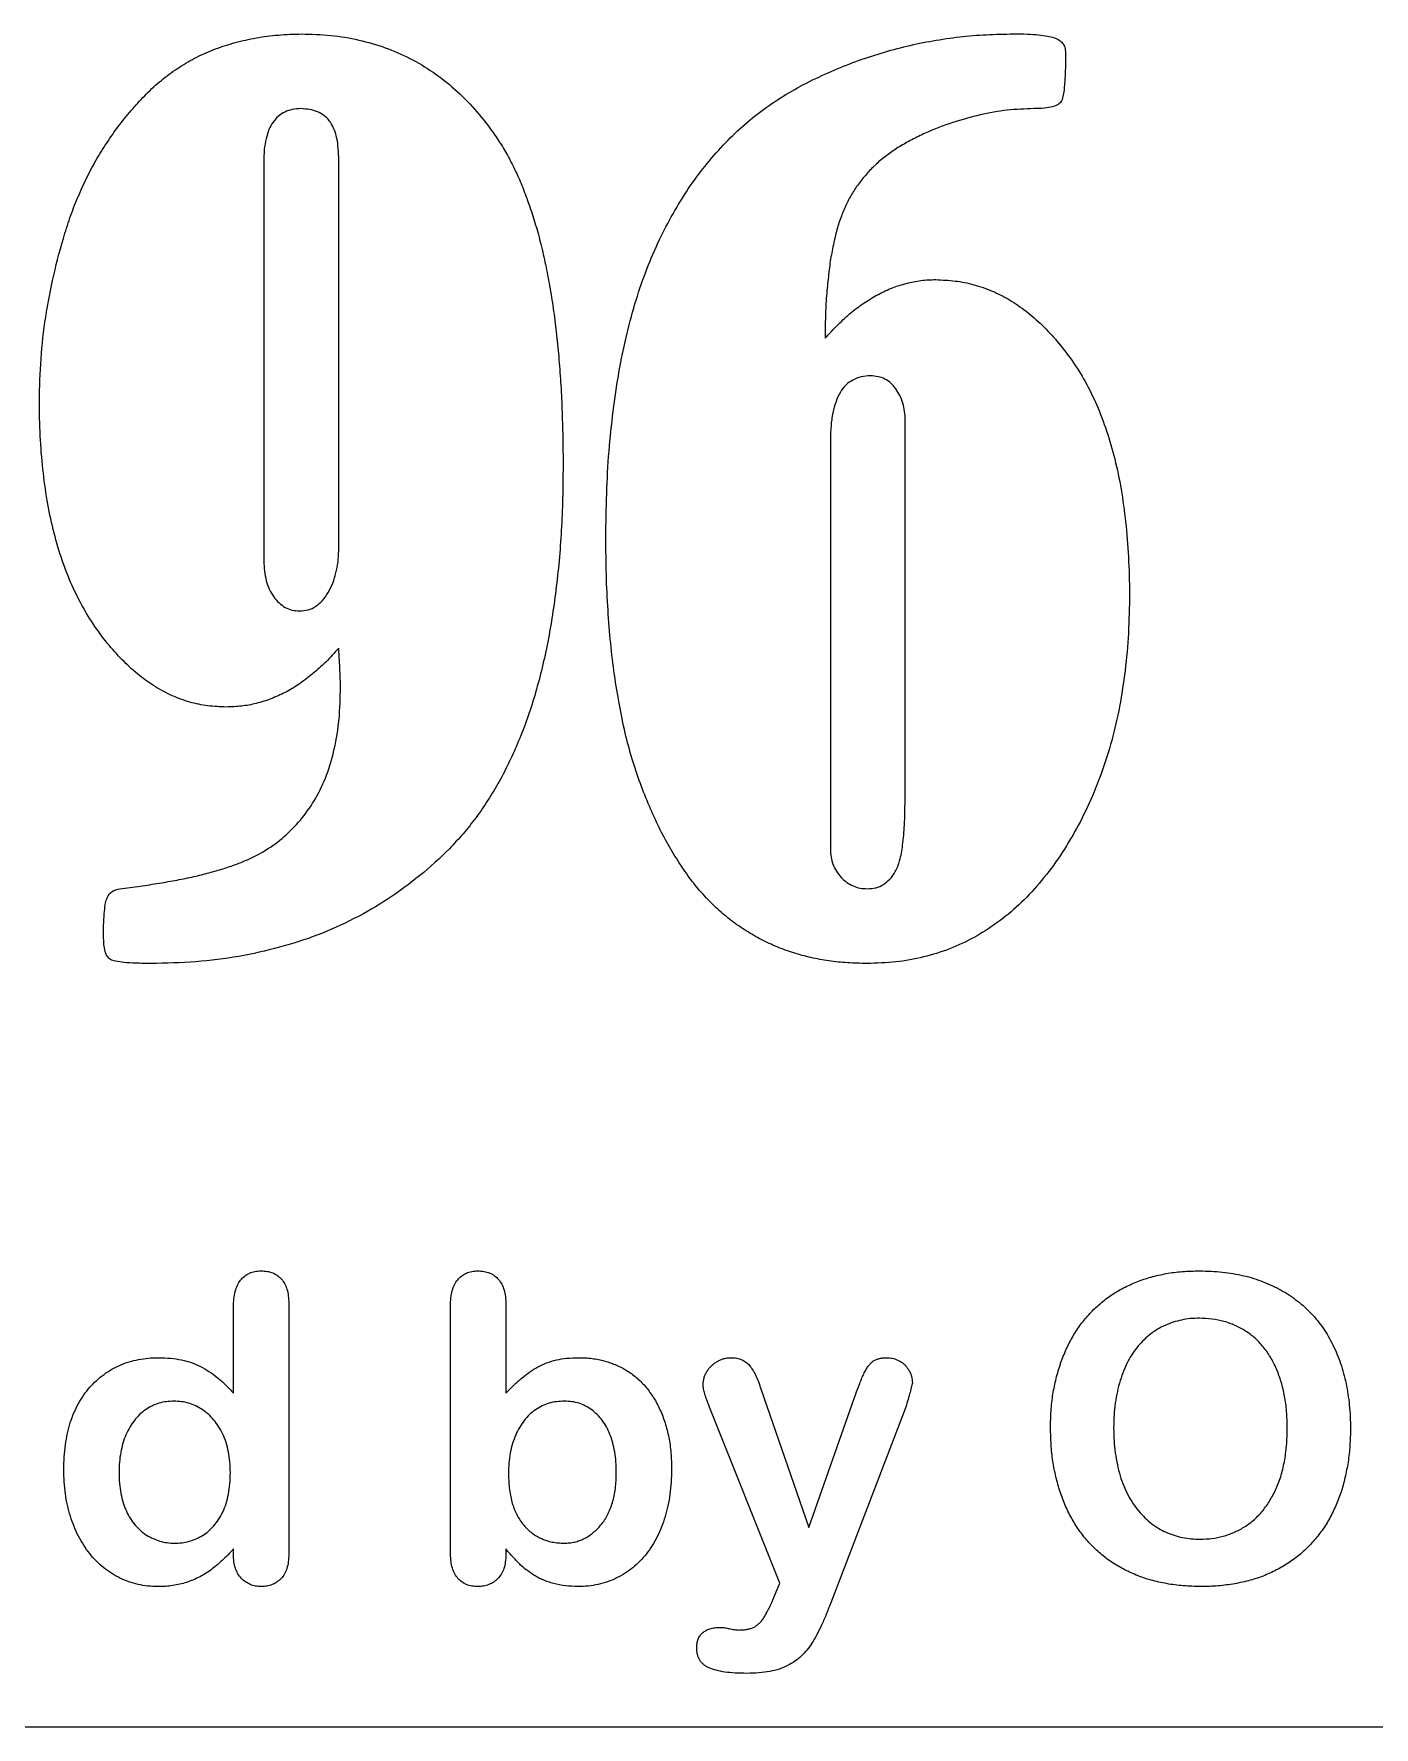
# Model space of a CAD drawing. Header units: millimetres. Extents: x 0 to 90, y 0 to 50.
# Drawn here: x 16.41 to 27.31, y 22.68 to 36.45 of the extents above; entities that cross this region are included whole.
import ezdxf

# ---------------------------------------------------------------- set-up
doc = ezdxf.new("R2010")
doc.units = ezdxf.units.MM

msp = doc.modelspace()

# ---------------------------------------------------------------- linework, layer by layer
at = {"color": 7, "linetype": 'Continuous', "lineweight": 25}
for p, q in [((18.282, 35.409), (18.282, 32.165)), ((18.891, 32.247), (18.891, 35.45)), ((23.498, 30.217), (23.498, 33.307)), ((22.89, 33.136), (22.89, 29.822)), ((18.035, 25.393), (18.035, 26.093)), ((18.485, 26.123), (18.485, 24.084)), ((19.801, 24.084), (19.801, 26.103)), ((20.25, 26.117), (20.25, 25.393)), ((22.323, 25.437), (22.715, 24.301)), ((22.715, 24.301), (23.087, 25.357)), ((22.479, 23.848), (21.908, 25.28)), ((23.498, 25.266), (22.893, 23.686)), ((18.035, 24.08), (18.035, 24.126)), ((20.25, 24.126), (20.25, 24.081)), ((22.436, 23.744), (22.479, 23.848)), ((88, 22.676), (2, 22.676))]:
    msp.add_line(p, q, dxfattribs=at)
for points, knots in [([(16.456, 33.468), (16.459, 33.581), (16.465, 33.809), (16.504, 34.151), (16.57, 34.492), (16.645, 34.774), (16.717, 34.997), (16.783, 35.157), (16.855, 35.311), (16.935, 35.459), (17.026, 35.598), (17.121, 35.734), (17.228, 35.859), (17.34, 35.98), (17.462, 36.089), (17.595, 36.184), (17.737, 36.267), (17.889, 36.333), (18.051, 36.384), (18.222, 36.423), (18.402, 36.446), (18.526, 36.45), (18.589, 36.452)], [0, 0, 0, 0, 0.083256, 0.166632, 0.251329, 0.337432, 0.380403, 0.422624, 0.463991, 0.504779, 0.545323, 0.585701, 0.62593, 0.666023, 0.705933, 0.745579, 0.785373, 0.82589, 0.866977, 0.909433, 0.953872, 1, 1, 1, 1]), ([(18.589, 36.452), (18.669, 36.45), (18.825, 36.446), (19.054, 36.406), (19.27, 36.344), (19.473, 36.257), (19.662, 36.143), (19.838, 36.005), (20.001, 35.841), (20.124, 35.686), (20.216, 35.548), (20.281, 35.435), (20.341, 35.314), (20.396, 35.183), (20.447, 35.043), (20.495, 34.895), (20.537, 34.738), (20.575, 34.573), (20.607, 34.399), (20.638, 34.216), (20.661, 34.024), (20.682, 33.824), (20.697, 33.615), (20.708, 33.397), (20.714, 33.17), (20.716, 33.016), (20.716, 32.938)], [0, 0, 0, 0, 0.051634, 0.101247, 0.149461, 0.196705, 0.243887, 0.29189, 0.341198, 0.392904, 0.419964, 0.448056, 0.477145, 0.50773, 0.539896, 0.573439, 0.608335, 0.64501, 0.683166, 0.722953, 0.7646, 0.808185, 0.85342, 0.900358, 0.949309, 1, 1, 1, 1]), ([(21.064, 32.35), (21.065, 32.471), (21.068, 32.706), (21.087, 33.051), (21.121, 33.378), (21.166, 33.687), (21.225, 33.978), (21.296, 34.251), (21.382, 34.506), (21.481, 34.743), (21.593, 34.962), (21.715, 35.167), (21.849, 35.355), (21.997, 35.526), (22.153, 35.684), (22.323, 35.824), (22.504, 35.948), (22.696, 36.055), (22.895, 36.148), (23.097, 36.23), (23.304, 36.298), (23.512, 36.355), (23.725, 36.398), (23.941, 36.43), (24.16, 36.448), (24.307, 36.451), (24.381, 36.452)], [0, 0, 0, 0, 0.060313, 0.117542, 0.172264, 0.224105, 0.273182, 0.32013, 0.364697, 0.407314, 0.448121, 0.487629, 0.525987, 0.563468, 0.600199, 0.636607, 0.673003, 0.709506, 0.746182, 0.78246, 0.818385, 0.854437, 0.890404, 0.926688, 0.963169, 1, 1, 1, 1]), ([(24.381, 36.452), (24.418, 36.452), (24.486, 36.452), (24.578, 36.445), (24.651, 36.437), (24.708, 36.424), (24.75, 36.405), (24.781, 36.378), (24.8, 36.343), (24.802, 36.317), (24.802, 36.303)], [0, 0, 0, 0, 0.225939, 0.411046, 0.561069, 0.674666, 0.763389, 0.841413, 0.916614, 1, 1, 1, 1]), ([(24.802, 36.303), (24.802, 36.253), (24.803, 36.165), (24.796, 36.049), (24.788, 35.967), (24.775, 35.909), (24.743, 35.873), (24.692, 35.857), (24.625, 35.845), (24.573, 35.844), (24.544, 35.844)], [0, 0, 0, 0, 0.232971, 0.413298, 0.54123, 0.620952, 0.680928, 0.7588, 0.86431, 1, 1, 1, 1]), ([(18.584, 35.844), (18.56, 35.842), (18.515, 35.84), (18.451, 35.819), (18.398, 35.784), (18.355, 35.734), (18.32, 35.672), (18.299, 35.596), (18.283, 35.507), (18.282, 35.443), (18.282, 35.409)], [0, 0, 0, 0, 0.118204, 0.225535, 0.328458, 0.434251, 0.550732, 0.680991, 0.83016, 1, 1, 1, 1]), ([(18.891, 35.45), (18.889, 35.48), (18.887, 35.538), (18.875, 35.62), (18.85, 35.688), (18.818, 35.747), (18.772, 35.79), (18.718, 35.822), (18.653, 35.839), (18.608, 35.842), (18.584, 35.844)], [0, 0, 0, 0, 0.162387, 0.305045, 0.43173, 0.544986, 0.651198, 0.759135, 0.873091, 1, 1, 1, 1]), ([(24.544, 35.844), (24.472, 35.841), (24.326, 35.837), (24.106, 35.796), (23.882, 35.733), (23.697, 35.663), (23.554, 35.593), (23.452, 35.536), (23.36, 35.473), (23.275, 35.406), (23.2, 35.332), (23.133, 35.252), (23.075, 35.168), (23.025, 35.078), (22.982, 34.98), (22.945, 34.871), (22.917, 34.75), (22.89, 34.618), (22.873, 34.474), (22.857, 34.318), (22.849, 34.151), (22.848, 34.036), (22.848, 33.976)], [0, 0, 0, 0, 0.074469, 0.150883, 0.230531, 0.313723, 0.35534, 0.395128, 0.433517, 0.470762, 0.506804, 0.542308, 0.57759, 0.612335, 0.648562, 0.688043, 0.730913, 0.777133, 0.82713, 0.880685, 0.938269, 1, 1, 1, 1]), ([(22.848, 33.976), (22.882, 34.013), (22.95, 34.087), (23.057, 34.185), (23.166, 34.267), (23.279, 34.334), (23.392, 34.388), (23.509, 34.424), (23.627, 34.449), (23.707, 34.452), (23.747, 34.453)], [0, 0, 0, 0, 0.146371, 0.284614, 0.413949, 0.537495, 0.657275, 0.772622, 0.886002, 1, 1, 1, 1]), ([(23.747, 34.453), (23.8, 34.45), (23.905, 34.446), (24.059, 34.415), (24.208, 34.363), (24.35, 34.291), (24.486, 34.196), (24.617, 34.083), (24.74, 33.949), (24.858, 33.795), (24.968, 33.623), (25.061, 33.43), (25.141, 33.219), (25.207, 32.99), (25.259, 32.743), (25.294, 32.476), (25.318, 32.192), (25.322, 31.997), (25.324, 31.896)], [0, 0, 0, 0, 0.047877, 0.094476, 0.141602, 0.189256, 0.238289, 0.290099, 0.344697, 0.402919, 0.464196, 0.528283, 0.595992, 0.667437, 0.742942, 0.823715, 0.909322, 1, 1, 1, 1]), ([(23.216, 33.67), (23.19, 33.669), (23.141, 33.666), (23.072, 33.639), (23.014, 33.597), (22.967, 33.536), (22.933, 33.458), (22.907, 33.365), (22.893, 33.256), (22.891, 33.178), (22.89, 33.136)], [0, 0, 0, 0, 0.108576, 0.209892, 0.307833, 0.413512, 0.532538, 0.666796, 0.822473, 1, 1, 1, 1]), ([(23.498, 33.307), (23.498, 33.332), (23.497, 33.38), (23.481, 33.448), (23.458, 33.511), (23.424, 33.565), (23.384, 33.613), (23.334, 33.646), (23.277, 33.666), (23.237, 33.669), (23.216, 33.67)], [0, 0, 0, 0, 0.142827, 0.278028, 0.405064, 0.53188, 0.651626, 0.765887, 0.877805, 1, 1, 1, 1]), ([(17.976, 30.975), (17.926, 30.977), (17.826, 30.982), (17.678, 31.012), (17.535, 31.065), (17.398, 31.138), (17.267, 31.231), (17.14, 31.345), (17.019, 31.479), (16.904, 31.632), (16.799, 31.804), (16.706, 31.994), (16.629, 32.2), (16.565, 32.422), (16.517, 32.661), (16.482, 32.915), (16.46, 33.186), (16.457, 33.372), (16.456, 33.468)], [0, 0, 0, 0, 0.046868, 0.093286, 0.139918, 0.187582, 0.237127, 0.289623, 0.345376, 0.404926, 0.467693, 0.532862, 0.600835, 0.672279, 0.747523, 0.827035, 0.911113, 1, 1, 1, 1]), ([(20.716, 32.938), (20.715, 32.849), (20.714, 32.673), (20.703, 32.416), (20.685, 32.167), (20.659, 31.929), (20.627, 31.7), (20.588, 31.481), (20.542, 31.272), (20.487, 31.072), (20.427, 30.881), (20.357, 30.701), (20.281, 30.531), (20.199, 30.369), (20.107, 30.219), (20.011, 30.076), (19.904, 29.945), (19.757, 29.782), (19.555, 29.602), (19.296, 29.409), (19.017, 29.249), (18.722, 29.115), (18.407, 29.015), (18.075, 28.941), (17.724, 28.897), (17.485, 28.891), (17.362, 28.889)], [0, 0, 0, 0, 0.044577, 0.087602, 0.128885, 0.168937, 0.207333, 0.244345, 0.280027, 0.314495, 0.347767, 0.379994, 0.410984, 0.441038, 0.470372, 0.498863, 0.527025, 0.554572, 0.608707, 0.662104, 0.715424, 0.768996, 0.823946, 0.880266, 0.938862, 1, 1, 1, 1]), ([(18.571, 31.757), (18.595, 31.759), (18.642, 31.762), (18.707, 31.793), (18.763, 31.842), (18.808, 31.908), (18.845, 31.984), (18.87, 32.067), (18.888, 32.155), (18.89, 32.216), (18.891, 32.247)], [0, 0, 0, 0, 0.110465, 0.216925, 0.32745, 0.451289, 0.58499, 0.719501, 0.85659, 1, 1, 1, 1]), ([(23.187, 28.889), (23.135, 28.89), (23.031, 28.892), (22.879, 28.908), (22.733, 28.935), (22.592, 28.974), (22.456, 29.022), (22.327, 29.082), (22.204, 29.154), (22.085, 29.235), (21.973, 29.33), (21.865, 29.437), (21.764, 29.557), (21.67, 29.692), (21.578, 29.838), (21.494, 29.998), (21.416, 30.17), (21.342, 30.356), (21.275, 30.555), (21.218, 30.769), (21.172, 30.998), (21.132, 31.241), (21.101, 31.498), (21.08, 31.769), (21.066, 32.054), (21.065, 32.25), (21.064, 32.35)], [0, 0, 0, 0, 0.034582, 0.068142, 0.100574, 0.132376, 0.164042, 0.195234, 0.226203, 0.257691, 0.28962, 0.322907, 0.357164, 0.393046, 0.430913, 0.470364, 0.511961, 0.555559, 0.601725, 0.650147, 0.701276, 0.755302, 0.812029, 0.87151, 0.934149, 1, 1, 1, 1]), ([(18.282, 32.165), (18.283, 32.137), (18.285, 32.082), (18.3, 32.005), (18.324, 31.934), (18.36, 31.873), (18.403, 31.822), (18.454, 31.785), (18.51, 31.761), (18.551, 31.759), (18.571, 31.757)], [0, 0, 0, 0, 0.151787, 0.293614, 0.425745, 0.552715, 0.672228, 0.784132, 0.889384, 1, 1, 1, 1]), ([(25.324, 31.896), (25.322, 31.79), (25.318, 31.581), (25.291, 31.275), (25.247, 30.983), (25.183, 30.705), (25.1, 30.442), (24.999, 30.193), (24.881, 29.958), (24.745, 29.739), (24.594, 29.539), (24.429, 29.366), (24.252, 29.218), (24.062, 29.098), (23.861, 29.003), (23.647, 28.937), (23.421, 28.896), (23.266, 28.891), (23.187, 28.889)], [0, 0, 0, 0, 0.077582, 0.152123, 0.223576, 0.292658, 0.359452, 0.42459, 0.488197, 0.551194, 0.612178, 0.670063, 0.72537, 0.779658, 0.833245, 0.887204, 0.942487, 1, 1, 1, 1]), ([(18.891, 31.455), (18.856, 31.416), (18.79, 31.342), (18.681, 31.245), (18.572, 31.162), (18.459, 31.093), (18.341, 31.041), (18.222, 31.002), (18.1, 30.98), (18.018, 30.977), (17.976, 30.975)], [0, 0, 0, 0, 0.14426, 0.279601, 0.408804, 0.53227, 0.650907, 0.768575, 0.883797, 1, 1, 1, 1]), ([(18.905, 31.142), (18.905, 31.162), (18.904, 31.205), (18.901, 31.277), (18.898, 31.361), (18.893, 31.422), (18.891, 31.455)], [0, 0, 0, 0, 0.186767, 0.41707, 0.686605, 1, 1, 1, 1]), ([(17.111, 29.497), (17.166, 29.504), (17.273, 29.518), (17.429, 29.541), (17.574, 29.567), (17.709, 29.594), (17.834, 29.626), (17.948, 29.658), (18.053, 29.693), (18.177, 29.744), (18.319, 29.818), (18.469, 29.934), (18.599, 30.073), (18.711, 30.235), (18.8, 30.424), (18.861, 30.64), (18.9, 30.882), (18.904, 31.053), (18.905, 31.142)], [0, 0, 0, 0, 0.060386, 0.116952, 0.170286, 0.220433, 0.266497, 0.309371, 0.349256, 0.385801, 0.454739, 0.522274, 0.590323, 0.660564, 0.734983, 0.815272, 0.903218, 1, 1, 1, 1]), ([(23.19, 29.497), (23.213, 29.498), (23.26, 29.501), (23.323, 29.53), (23.378, 29.575), (23.425, 29.64), (23.46, 29.734), (23.481, 29.863), (23.496, 30.027), (23.497, 30.15), (23.498, 30.217)], [0, 0, 0, 0, 0.080034, 0.158209, 0.234641, 0.321613, 0.430721, 0.579886, 0.767694, 1, 1, 1, 1]), ([(22.89, 29.822), (22.891, 29.799), (22.893, 29.756), (22.909, 29.694), (22.939, 29.639), (22.976, 29.588), (23.023, 29.548), (23.075, 29.518), (23.131, 29.5), (23.17, 29.498), (23.19, 29.497)], [0, 0, 0, 0, 0.135752, 0.264351, 0.389098, 0.517222, 0.644511, 0.761986, 0.880753, 1, 1, 1, 1]), ([(16.978, 29.114), (16.978, 29.152), (16.977, 29.219), (16.986, 29.308), (16.991, 29.375), (17.008, 29.431), (17.045, 29.481), (17.089, 29.492), (17.111, 29.497)], [0, 0, 0, 0, 0.253987, 0.453466, 0.604519, 0.704188, 0.849942, 1, 1, 1, 1]), ([(17.362, 28.889), (17.322, 28.889), (17.249, 28.891), (17.153, 28.894), (17.084, 28.905), (17.035, 28.917), (17.005, 28.948), (16.989, 28.991), (16.98, 29.048), (16.979, 29.09), (16.978, 29.114)], [0, 0, 0, 0, 0.227045, 0.406397, 0.534106, 0.617067, 0.681269, 0.763731, 0.868633, 1, 1, 1, 1]), ([(18.035, 26.093), (18.036, 26.116), (18.037, 26.159), (18.048, 26.219), (18.065, 26.271), (18.091, 26.313), (18.125, 26.347), (18.164, 26.371), (18.21, 26.386), (18.243, 26.387), (18.26, 26.388)], [0, 0, 0, 0, 0.162376, 0.306671, 0.434521, 0.550676, 0.660283, 0.767847, 0.879094, 1, 1, 1, 1]), ([(18.26, 26.388), (18.277, 26.387), (18.309, 26.386), (18.355, 26.373), (18.395, 26.352), (18.427, 26.321), (18.454, 26.283), (18.472, 26.237), (18.483, 26.182), (18.484, 26.144), (18.485, 26.123)], [0, 0, 0, 0, 0.1287239, 0.246176, 0.3576125, 0.4682057, 0.5823895, 0.7071978, 0.8447423, 1, 1, 1, 1]), ([(19.801, 26.103), (19.801, 26.125), (19.802, 26.167), (19.813, 26.225), (19.831, 26.275), (19.857, 26.316), (19.89, 26.348), (19.929, 26.371), (19.974, 26.385), (20.006, 26.387), (20.022, 26.388)], [0, 0, 0, 0, 0.161115, 0.304911, 0.43198, 0.548497, 0.65879, 0.767262, 0.879137, 1, 1, 1, 1]), ([(20.022, 26.388), (20.039, 26.387), (20.073, 26.385), (20.119, 26.372), (20.16, 26.35), (20.193, 26.318), (20.219, 26.279), (20.238, 26.231), (20.249, 26.176), (20.25, 26.137), (20.25, 26.117)], [0, 0, 0, 0, 0.128891, 0.246873, 0.358513, 0.469637, 0.585465, 0.710239, 0.846418, 1, 1, 1, 1]), ([(24.681, 25.111), (24.682, 25.157), (24.683, 25.249), (24.699, 25.384), (24.725, 25.512), (24.761, 25.635), (24.807, 25.75), (24.862, 25.857), (24.926, 25.955), (25, 26.043), (25.083, 26.123), (25.174, 26.192), (25.274, 26.252), (25.383, 26.301), (25.499, 26.34), (25.623, 26.368), (25.755, 26.385), (25.846, 26.387), (25.892, 26.388)], [0, 0, 0, 0, 0.070326, 0.138286, 0.203794, 0.267878, 0.330279, 0.39022, 0.448768, 0.506372, 0.563563, 0.621098, 0.679161, 0.738681, 0.800098, 0.863898, 0.930168, 1, 1, 1, 1]), ([(25.892, 26.388), (25.924, 26.387), (25.986, 26.386), (26.078, 26.378), (26.166, 26.367), (26.252, 26.35), (26.333, 26.328), (26.411, 26.3), (26.486, 26.268), (26.557, 26.232), (26.625, 26.191), (26.688, 26.145), (26.747, 26.096), (26.802, 26.042), (26.853, 25.984), (26.899, 25.922), (26.941, 25.856), (26.979, 25.785), (27.012, 25.712), (27.041, 25.635), (27.066, 25.554), (27.086, 25.471), (27.101, 25.385), (27.112, 25.295), (27.12, 25.202), (27.12, 25.139), (27.121, 25.107)], [0, 0, 0, 0, 0.047381, 0.092904, 0.137184, 0.180402, 0.222249, 0.263166, 0.303591, 0.343393, 0.382556, 0.421155, 0.459552, 0.497629, 0.535619, 0.573909, 0.612912, 0.652505, 0.692776, 0.733566, 0.77528, 0.817603, 0.861416, 0.906127, 0.952376, 1, 1, 1, 1]), ([(25.892, 26.003), (25.867, 26.002), (25.819, 26.001), (25.747, 25.989), (25.679, 25.971), (25.613, 25.946), (25.551, 25.914), (25.494, 25.875), (25.441, 25.829), (25.392, 25.777), (25.348, 25.718), (25.309, 25.651), (25.275, 25.576), (25.246, 25.494), (25.223, 25.406), (25.207, 25.312), (25.196, 25.213), (25.195, 25.145), (25.194, 25.111)], [0, 0, 0, 0, 0.057931, 0.114496, 0.169875, 0.224704, 0.279284, 0.333437, 0.388431, 0.443857, 0.501251, 0.561945, 0.626059, 0.694164, 0.765773, 0.840522, 0.918469, 1, 1, 1, 1]), ([(26.607, 25.111), (26.606, 25.155), (26.604, 25.242), (26.587, 25.367), (26.56, 25.483), (26.527, 25.573), (26.496, 25.64), (26.471, 25.686), (26.443, 25.73), (26.412, 25.769), (26.38, 25.807), (26.345, 25.841), (26.307, 25.871), (26.255, 25.908), (26.183, 25.946), (26.092, 25.979), (25.994, 25.999), (25.926, 26.001), (25.892, 26.003)], [0, 0, 0, 0, 0.103985, 0.20134, 0.293363, 0.381131, 0.423258, 0.464531, 0.504255, 0.543094, 0.58142, 0.618845, 0.656464, 0.693922, 0.768612, 0.843449, 0.920068, 1, 1, 1, 1]), ([(16.655, 24.771), (16.655, 24.805), (16.657, 24.873), (16.667, 24.972), (16.683, 25.065), (16.706, 25.153), (16.736, 25.234), (16.773, 25.309), (16.816, 25.379), (16.866, 25.442), (16.921, 25.498), (16.981, 25.547), (17.045, 25.589), (17.114, 25.623), (17.186, 25.65), (17.263, 25.668), (17.344, 25.68), (17.399, 25.681), (17.428, 25.681)], [0, 0, 0, 0, 0.077785, 0.15107, 0.220971, 0.287558, 0.351468, 0.41352, 0.473689, 0.533293, 0.591687, 0.649029, 0.705261, 0.761321, 0.818398, 0.876588, 0.937083, 1, 1, 1, 1]), ([(17.428, 25.681), (17.46, 25.681), (17.522, 25.679), (17.611, 25.666), (17.693, 25.644), (17.767, 25.612), (17.837, 25.571), (17.905, 25.521), (17.972, 25.461), (18.014, 25.416), (18.035, 25.393)], [0, 0, 0, 0, 0.138368, 0.267154, 0.387305, 0.500829, 0.615036, 0.735551, 0.863545, 1, 1, 1, 1]), ([(20.25, 25.393), (20.272, 25.415), (20.313, 25.458), (20.378, 25.516), (20.444, 25.566), (20.511, 25.609), (20.583, 25.642), (20.663, 25.665), (20.75, 25.679), (20.811, 25.681), (20.842, 25.681)], [0, 0, 0, 0, 0.135325, 0.262527, 0.383387, 0.497766, 0.612045, 0.732463, 0.860729, 1, 1, 1, 1]), ([(20.842, 25.681), (20.861, 25.681), (20.898, 25.681), (20.952, 25.676), (21.004, 25.667), (21.055, 25.655), (21.104, 25.64), (21.151, 25.621), (21.196, 25.599), (21.24, 25.574), (21.282, 25.545), (21.321, 25.513), (21.358, 25.478), (21.392, 25.441), (21.424, 25.399), (21.453, 25.355), (21.481, 25.309), (21.505, 25.258), (21.527, 25.206), (21.546, 25.15), (21.563, 25.093), (21.576, 25.033), (21.587, 24.971), (21.593, 24.906), (21.598, 24.839), (21.598, 24.794), (21.599, 24.771)], [0, 0, 0, 0, 0.041708, 0.082447, 0.122028, 0.161021, 0.199157, 0.237101, 0.274729, 0.312608, 0.350427, 0.388087, 0.425816, 0.464372, 0.502915, 0.54271, 0.583103, 0.62493, 0.667692, 0.711405, 0.755982, 0.801733, 0.848972, 0.897709, 0.948154, 1, 1, 1, 1]), ([(21.856, 25.46), (21.856, 25.469), (21.857, 25.489), (21.862, 25.517), (21.872, 25.544), (21.886, 25.57), (21.902, 25.594), (21.922, 25.616), (21.945, 25.635), (21.97, 25.651), (21.996, 25.665), (22.024, 25.675), (22.053, 25.68), (22.072, 25.681), (22.081, 25.681)], [0, 0, 0, 0, 0.083294, 0.165058, 0.245723, 0.329667, 0.413121, 0.496292, 0.580675, 0.666506, 0.753003, 0.836371, 0.918135, 1, 1, 1, 1]), ([(22.081, 25.681), (22.097, 25.681), (22.127, 25.68), (22.169, 25.667), (22.205, 25.647), (22.234, 25.618), (22.259, 25.582), (22.282, 25.54), (22.304, 25.491), (22.316, 25.455), (22.323, 25.437)], [0, 0, 0, 0, 0.126902, 0.240543, 0.347159, 0.454646, 0.570362, 0.69801, 0.841288, 1, 1, 1, 1]), ([(23.087, 25.357), (23.094, 25.377), (23.107, 25.416), (23.128, 25.469), (23.146, 25.516), (23.165, 25.556), (23.183, 25.59), (23.202, 25.618), (23.221, 25.64), (23.241, 25.657), (23.265, 25.668), (23.291, 25.676), (23.322, 25.681), (23.343, 25.681), (23.355, 25.681)], [0, 0, 0, 0, 0.1404199, 0.2657199, 0.3765901, 0.4719818, 0.5551525, 0.6267328, 0.6902123, 0.7446901, 0.7984831, 0.8579759, 0.9255697, 1, 1, 1, 1]), ([(23.355, 25.681), (23.372, 25.68), (23.408, 25.677), (23.449, 25.658), (23.479, 25.639), (23.499, 25.621), (23.517, 25.6), (23.535, 25.571), (23.553, 25.53), (23.556, 25.495), (23.557, 25.478)], [0, 0, 0, 0, 0.164192, 0.332608, 0.419355, 0.504359, 0.587283, 0.671845, 0.83758, 1, 1, 1, 1]), ([(21.908, 25.28), (21.9, 25.299), (21.886, 25.334), (21.869, 25.384), (21.859, 25.424), (21.856, 25.449), (21.856, 25.46)], [0, 0, 0, 0, 0.330426, 0.606291, 0.828245, 1, 1, 1, 1]), ([(23.557, 25.478), (23.554, 25.465), (23.548, 25.434), (23.534, 25.384), (23.519, 25.326), (23.505, 25.286), (23.498, 25.266)], [0, 0, 0, 0, 0.1798197, 0.4270518, 0.708661, 1, 1, 1, 1]), ([(17.552, 25.328), (17.53, 25.327), (17.489, 25.326), (17.428, 25.312), (17.371, 25.29), (17.318, 25.259), (17.27, 25.219), (17.227, 25.172), (17.19, 25.116), (17.159, 25.054), (17.134, 24.985), (17.117, 24.911), (17.106, 24.831), (17.105, 24.776), (17.104, 24.748)], [0, 0, 0, 0, 0.0771529, 0.151549, 0.2256133, 0.3000896, 0.3756375, 0.4530414, 0.5335077, 0.6181824, 0.7070487, 0.7993415, 0.8966916, 1, 1, 1, 1]), ([(18.01, 24.748), (18.009, 24.777), (18.007, 24.834), (17.996, 24.915), (17.977, 24.991), (17.95, 25.059), (17.916, 25.121), (17.877, 25.175), (17.832, 25.222), (17.782, 25.26), (17.729, 25.29), (17.672, 25.313), (17.613, 25.325), (17.572, 25.327), (17.552, 25.328)], [0, 0, 0, 0, 0.105721, 0.205032, 0.298362, 0.387176, 0.472188, 0.552199, 0.629891, 0.705642, 0.780099, 0.853135, 0.925751, 1, 1, 1, 1]), ([(20.726, 25.328), (20.705, 25.327), (20.663, 25.326), (20.602, 25.312), (20.544, 25.29), (20.491, 25.259), (20.442, 25.22), (20.399, 25.171), (20.361, 25.116), (20.329, 25.052), (20.304, 24.982), (20.285, 24.905), (20.274, 24.822), (20.273, 24.765), (20.272, 24.735)], [0, 0, 0, 0, 0.07629, 0.149864, 0.222527, 0.29611, 0.370694, 0.446633, 0.526409, 0.611091, 0.700373, 0.794112, 0.893857, 1, 1, 1, 1]), ([(21.149, 24.748), (21.149, 24.777), (21.148, 24.833), (21.137, 24.914), (21.122, 24.988), (21.099, 25.056), (21.07, 25.118), (21.036, 25.172), (20.996, 25.219), (20.95, 25.259), (20.9, 25.29), (20.846, 25.312), (20.787, 25.326), (20.747, 25.327), (20.726, 25.328)], [0, 0, 0, 0, 0.107767, 0.208151, 0.302418, 0.391208, 0.475041, 0.554827, 0.630321, 0.704465, 0.777187, 0.849213, 0.923221, 1, 1, 1, 1]), ([(25.902, 23.819), (25.855, 23.821), (25.762, 23.823), (25.627, 23.841), (25.499, 23.869), (25.379, 23.911), (25.268, 23.963), (25.166, 24.024), (25.074, 24.096), (24.992, 24.177), (24.918, 24.267), (24.856, 24.367), (24.801, 24.474), (24.757, 24.591), (24.723, 24.713), (24.698, 24.841), (24.684, 24.974), (24.682, 25.065), (24.681, 25.111)], [0, 0, 0, 0, 0.070631, 0.138272, 0.202996, 0.265766, 0.32667, 0.385513, 0.443075, 0.500381, 0.557823, 0.616, 0.67555, 0.737189, 0.800657, 0.865406, 0.931631, 1, 1, 1, 1]), ([(25.194, 25.111), (25.195, 25.076), (25.196, 25.007), (25.207, 24.907), (25.223, 24.812), (25.246, 24.722), (25.275, 24.639), (25.311, 24.563), (25.35, 24.494), (25.397, 24.433), (25.448, 24.379), (25.502, 24.332), (25.56, 24.292), (25.621, 24.26), (25.686, 24.236), (25.754, 24.217), (25.826, 24.207), (25.875, 24.205), (25.899, 24.205)], [0, 0, 0, 0, 0.081273, 0.159004, 0.23357, 0.305398, 0.373868, 0.438553, 0.500211, 0.559287, 0.616472, 0.671316, 0.72554, 0.779084, 0.832715, 0.887016, 0.942804, 1, 1, 1, 1]), ([(25.899, 24.205), (25.931, 24.206), (25.993, 24.208), (26.085, 24.227), (26.172, 24.258), (26.241, 24.293), (26.293, 24.328), (26.331, 24.358), (26.366, 24.391), (26.4, 24.427), (26.431, 24.467), (26.46, 24.51), (26.487, 24.556), (26.512, 24.606), (26.534, 24.658), (26.554, 24.714), (26.57, 24.773), (26.584, 24.835), (26.594, 24.9), (26.601, 24.967), (26.606, 25.038), (26.607, 25.086), (26.607, 25.111)], [0, 0, 0, 0, 0.073428, 0.144679, 0.215804, 0.287769, 0.324117, 0.361116, 0.398418, 0.436289, 0.475227, 0.515125, 0.556487, 0.59949, 0.643783, 0.6894, 0.73643, 0.785257, 0.835932, 0.888598, 0.942992, 1, 1, 1, 1]), ([(27.121, 25.107), (27.12, 25.06), (27.118, 24.968), (27.103, 24.834), (27.078, 24.706), (27.045, 24.584), (27, 24.47), (26.947, 24.363), (26.883, 24.264), (26.809, 24.174), (26.727, 24.092), (26.634, 24.02), (26.533, 23.96), (26.424, 23.908), (26.305, 23.868), (26.178, 23.841), (26.043, 23.822), (25.95, 23.82), (25.902, 23.819)], [0, 0, 0, 0, 0.069981, 0.137311, 0.201924, 0.26471, 0.32552, 0.384611, 0.442946, 0.500835, 0.558413, 0.616269, 0.674654, 0.73477, 0.796775, 0.861254, 0.928761, 1, 1, 1, 1]), ([(17.421, 23.819), (17.393, 23.82), (17.339, 23.822), (17.26, 23.836), (17.184, 23.857), (17.111, 23.888), (17.042, 23.926), (16.978, 23.973), (16.918, 24.026), (16.864, 24.088), (16.816, 24.156), (16.773, 24.229), (16.737, 24.308), (16.707, 24.393), (16.683, 24.482), (16.667, 24.575), (16.657, 24.672), (16.655, 24.737), (16.655, 24.771)], [0, 0, 0, 0, 0.059958, 0.118407, 0.176071, 0.233848, 0.291568, 0.349166, 0.407424, 0.467267, 0.528322, 0.590371, 0.653809, 0.71933, 0.786946, 0.855966, 0.926866, 1, 1, 1, 1]), ([(17.104, 24.748), (17.105, 24.718), (17.106, 24.661), (17.118, 24.578), (17.136, 24.503), (17.162, 24.434), (17.194, 24.373), (17.234, 24.32), (17.277, 24.274), (17.327, 24.237), (17.38, 24.209), (17.436, 24.188), (17.495, 24.175), (17.535, 24.173), (17.555, 24.173)], [0, 0, 0, 0, 0.108316, 0.209579, 0.304049, 0.393081, 0.477069, 0.556687, 0.633229, 0.707952, 0.781545, 0.853901, 0.92646, 1, 1, 1, 1]), ([(17.555, 24.173), (17.576, 24.173), (17.616, 24.175), (17.675, 24.187), (17.731, 24.207), (17.784, 24.234), (17.833, 24.269), (17.877, 24.314), (17.916, 24.366), (17.95, 24.427), (17.977, 24.496), (17.996, 24.573), (18.007, 24.658), (18.009, 24.717), (18.01, 24.748)], [0, 0, 0, 0, 0.0743233, 0.1462126, 0.2177335, 0.2895097, 0.3630758, 0.43787, 0.5160462, 0.5995946, 0.6891131, 0.784358, 0.8880404, 1, 1, 1, 1]), ([(20.272, 24.735), (20.273, 24.713), (20.273, 24.67), (20.28, 24.608), (20.289, 24.55), (20.302, 24.496), (20.32, 24.445), (20.342, 24.399), (20.367, 24.356), (20.396, 24.318), (20.429, 24.284), (20.464, 24.254), (20.502, 24.228), (20.542, 24.209), (20.584, 24.192), (20.629, 24.181), (20.677, 24.174), (20.709, 24.173), (20.726, 24.173)], [0, 0, 0, 0, 0.080606, 0.157225, 0.228911, 0.297378, 0.362538, 0.424996, 0.485961, 0.544759, 0.602614, 0.658918, 0.713844, 0.768854, 0.824137, 0.880673, 0.939035, 1, 1, 1, 1]), ([(20.726, 24.173), (20.74, 24.173), (20.768, 24.174), (20.81, 24.181), (20.849, 24.193), (20.888, 24.209), (20.924, 24.23), (20.96, 24.256), (20.993, 24.287), (21.025, 24.321), (21.055, 24.36), (21.079, 24.404), (21.101, 24.451), (21.119, 24.503), (21.133, 24.559), (21.142, 24.618), (21.148, 24.682), (21.149, 24.726), (21.149, 24.748)], [0, 0, 0, 0, 0.0535073, 0.1057827, 0.1568853, 0.2087055, 0.2616302, 0.3160559, 0.3721079, 0.4312488, 0.4927079, 0.5557655, 0.6207233, 0.6886964, 0.760484, 0.8355916, 0.9157554, 1, 1, 1, 1]), ([(21.599, 24.771), (21.598, 24.737), (21.596, 24.67), (21.587, 24.572), (21.57, 24.478), (21.547, 24.389), (21.519, 24.305), (21.483, 24.226), (21.442, 24.153), (21.395, 24.086), (21.342, 24.025), (21.284, 23.972), (21.221, 23.926), (21.152, 23.888), (21.079, 23.857), (21.001, 23.835), (20.92, 23.822), (20.865, 23.82), (20.837, 23.819)], [0, 0, 0, 0, 0.074561, 0.146479, 0.215821, 0.283307, 0.348547, 0.411312, 0.472459, 0.532243, 0.590774, 0.647936, 0.704989, 0.762677, 0.82076, 0.878745, 0.93861, 1, 1, 1, 1]), ([(18.035, 24.126), (18.02, 24.109), (17.99, 24.076), (17.943, 24.031), (17.897, 23.99), (17.851, 23.954), (17.804, 23.922), (17.756, 23.896), (17.705, 23.872), (17.653, 23.853), (17.598, 23.837), (17.541, 23.827), (17.482, 23.82), (17.441, 23.82), (17.421, 23.819)], [0, 0, 0, 0, 0.096378, 0.187714, 0.274221, 0.355679, 0.433976, 0.512326, 0.590307, 0.668451, 0.747557, 0.829366, 0.913147, 1, 1, 1, 1]), ([(20.837, 23.819), (20.803, 23.821), (20.736, 23.823), (20.655, 23.839), (20.595, 23.857), (20.554, 23.873), (20.516, 23.89), (20.472, 23.916), (20.423, 23.95), (20.378, 23.987), (20.345, 24.021), (20.317, 24.051), (20.284, 24.086), (20.262, 24.112), (20.25, 24.126)], [0, 0, 0, 0, 0.148857, 0.290531, 0.358259, 0.421417, 0.482348, 0.539432, 0.645086, 0.741216, 0.791678, 0.851944, 0.921013, 1, 1, 1, 1]), ([(18.26, 23.819), (18.244, 23.82), (18.214, 23.821), (18.171, 23.835), (18.132, 23.857), (18.097, 23.886), (18.069, 23.924), (18.049, 23.97), (18.037, 24.023), (18.036, 24.06), (18.035, 24.08)], [0, 0, 0, 0, 0.120765, 0.234528, 0.34687, 0.463345, 0.584442, 0.710157, 0.846985, 1, 1, 1, 1]), ([(18.485, 24.084), (18.484, 24.063), (18.483, 24.024), (18.471, 23.969), (18.452, 23.922), (18.424, 23.884), (18.389, 23.855), (18.35, 23.834), (18.307, 23.821), (18.276, 23.82), (18.26, 23.819)], [0, 0, 0, 0, 0.158669, 0.298421, 0.424844, 0.542578, 0.654904, 0.765173, 0.879535, 1, 1, 1, 1]), ([(20.022, 23.819), (20.006, 23.82), (19.975, 23.821), (19.931, 23.834), (19.893, 23.856), (19.859, 23.885), (19.833, 23.924), (19.814, 23.97), (19.803, 24.025), (19.802, 24.063), (19.801, 24.084)], [0, 0, 0, 0, 0.122482, 0.237543, 0.347978, 0.459897, 0.577147, 0.703841, 0.842926, 1, 1, 1, 1]), ([(20.25, 24.081), (20.25, 24.06), (20.248, 24.022), (20.237, 23.968), (20.216, 23.923), (20.187, 23.885), (20.153, 23.855), (20.113, 23.835), (20.069, 23.821), (20.038, 23.82), (20.022, 23.819)], [0, 0, 0, 0, 0.155214, 0.293077, 0.418501, 0.537283, 0.65168, 0.763339, 0.877973, 1, 1, 1, 1]), ([(22.144, 23.466), (22.157, 23.467), (22.181, 23.467), (22.214, 23.472), (22.244, 23.478), (22.27, 23.489), (22.293, 23.504), (22.314, 23.523), (22.335, 23.545), (22.353, 23.573), (22.373, 23.607), (22.393, 23.646), (22.415, 23.693), (22.429, 23.726), (22.436, 23.744)], [0, 0, 0, 0, 0.0869726, 0.1642743, 0.2325012, 0.2945135, 0.3551183, 0.4191229, 0.4879698, 0.5628223, 0.6489185, 0.7506952, 0.8668195, 1, 1, 1, 1]), ([(22.893, 23.686), (22.88, 23.653), (22.856, 23.591), (22.818, 23.503), (22.78, 23.427), (22.742, 23.36), (22.702, 23.302), (22.654, 23.253), (22.602, 23.21), (22.542, 23.174), (22.474, 23.146), (22.395, 23.127), (22.306, 23.115), (22.243, 23.114), (22.21, 23.113)], [0, 0, 0, 0, 0.108565, 0.206284, 0.293744, 0.370984, 0.441819, 0.510978, 0.580104, 0.650272, 0.724343, 0.8066, 0.898016, 1, 1, 1, 1]), ([(21.803, 23.32), (21.803, 23.332), (21.804, 23.357), (21.813, 23.391), (21.829, 23.42), (21.85, 23.444), (21.878, 23.464), (21.912, 23.477), (21.951, 23.486), (21.98, 23.487), (21.994, 23.487)], [0, 0, 0, 0, 0.130339, 0.25052, 0.360574, 0.471063, 0.585449, 0.708979, 0.84558, 1, 1, 1, 1]), ([(21.994, 23.487), (22.007, 23.486), (22.032, 23.486), (22.056, 23.48), (22.068, 23.477)], [0, 0, 0, 0, 0.502108, 1, 1, 1, 1]), ([(22.068, 23.477), (22.081, 23.474), (22.106, 23.468), (22.132, 23.467), (22.144, 23.466)], [0, 0, 0, 0, 0.54348, 1, 1, 1, 1]), ([(22.21, 23.113), (22.178, 23.114), (22.119, 23.115), (22.036, 23.122), (21.965, 23.136), (21.914, 23.152), (21.881, 23.169), (21.86, 23.184), (21.842, 23.2), (21.828, 23.22), (21.816, 23.242), (21.809, 23.266), (21.804, 23.292), (21.803, 23.31), (21.803, 23.32)], [0, 0, 0, 0, 0.185223, 0.346748, 0.485861, 0.602947, 0.655681, 0.704613, 0.751484, 0.798264, 0.844462, 0.893761, 0.945357, 1, 1, 1, 1])]:
    msp.add_open_spline(points, degree=3, knots=knots, dxfattribs=at)

doc.saveas('drawing.dxf')
